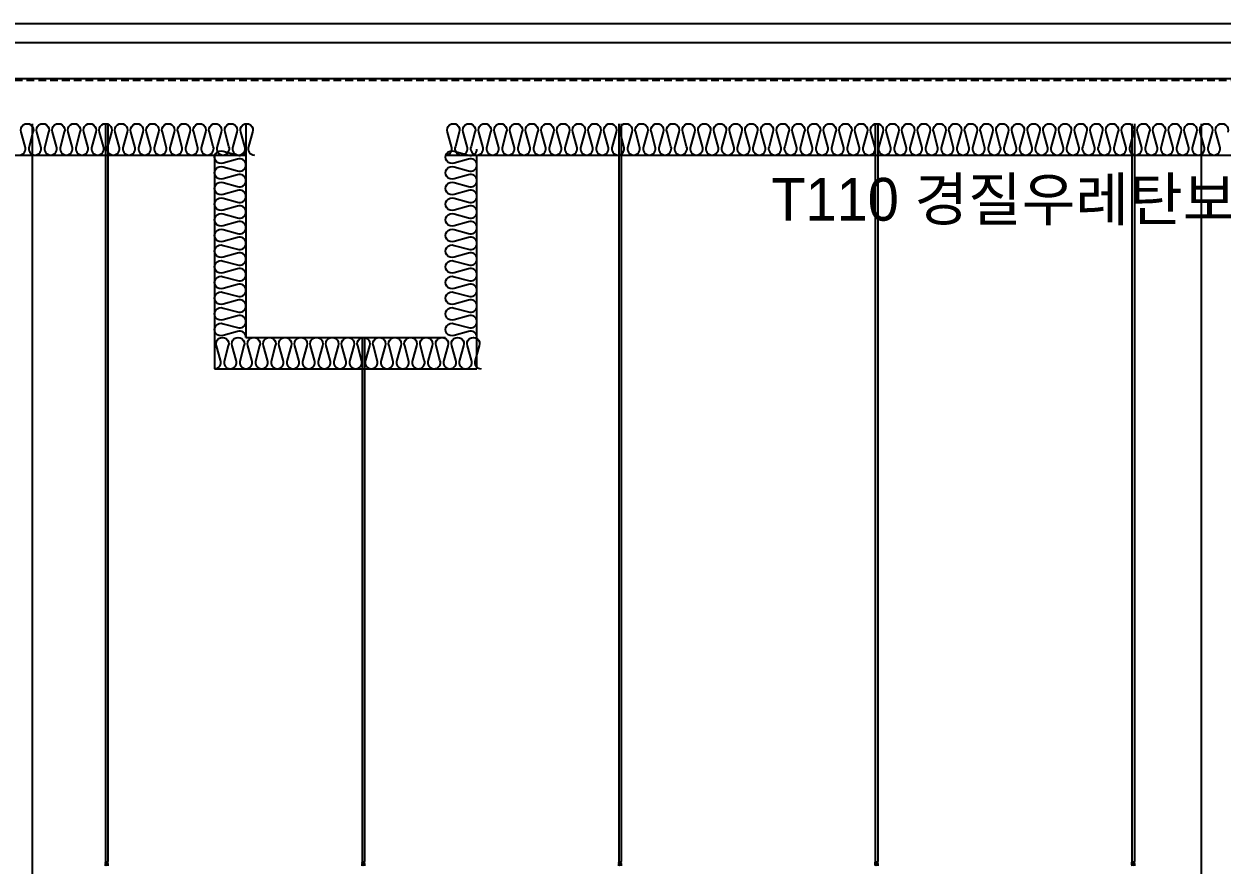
# Model space of a CAD drawing. Header units: millimetres. Extents: x -37526 to 92296, y -340 to 26760.
# Drawn here: x 49672 to 53873, y 14158 to 17110 of the extents above; entities that cross this region are included whole.
import ezdxf
from ezdxf.enums import TextEntityAlignment as Align

# ---------------------------------------------------------------- set-up
doc = ezdxf.new("R2010")
doc.units = ezdxf.units.MM
doc.header["$LTSCALE"] = 60
doc.linetypes.add('HID', pattern=[2.3, 1.5, -0.8])
for name, color, linetype in [('A-ETC-9', 9, 'Continuous'), ('A-FIN', 6, 'Continuous'), ('A-FIN-8', 8, 'Continuous'), ('A-HAT-MATL', 8, 'Continuous'), ('A-HAT-WIREMESH', 9, 'g_mesh'), ('A-WALL-D', 7, 'Continuous'), ('A-WP', 1, 'HID'), ('INSUL', 8, 'Continuous')]:
    doc.layers.add(name, color=color, linetype=linetype)
doc.layers.add('NOPLOT-단열', color=21, linetype='Continuous', plot=False)
doc.styles.add('Gdim', font='Dotum.ttf')
doc.styles.add('Gtx', font='Dotum.ttf')
doc.linetypes.add('g_mesh', pattern='A,10,-0.8,["X",Gdim,S=0.6,R=0,X=-0.15,Y=-0.3],-0.8', length=11.6)

msp = doc.modelspace()

# ---------------------------------------------------------------- linework, layer by layer
at = {"layer": 'A-ETC-9'}
for p, q in [((49957.2, 16760, 0), (49957.2, 14168.7, 0)), ((49966.2, 16760, 0), (49966.2, 14170.5, 0)), ((51757.2, 16760, 0), (51757.2, 14168.7, 0)), ((51766.2, 16760, 0), (51766.2, 14170.5, 0)), ((52657.2, 16760, 0), (52657.2, 14168.7, 0)), ((52666.2, 16760, 0), (52666.2, 14170.5, 0)), ((53557.2, 16760, 0), (53557.2, 14168.7, 0)), ((53566.2, 16760, 0), (53566.2, 14170.5, 0)), ((50857.2, 16010, 0), (50857.2, 14168.7, 0)), ((50866.2, 16010, 0), (50866.2, 14170.5, 0)), ((49956.4, 14167.5, 0), (49967.4, 14169.7, 0)), ((49956.4, 14167.5, 0), (49957.2, 14168.7, 0)), ((49956.4, 14165.5, 0), (49967.4, 14167.7, 0)), ((49956.4, 14167.5, 0), (49957.2, 14166.7, 0)), ((49956.4, 14165.5, 0), (49957.2, 14166.7, 0)), ((49956.4, 14163.5, 0), (49967.4, 14165.6, 0)), ((49956.4, 14165.5, 0), (49957.2, 14164.6, 0)), ((49956.4, 14163.5, 0), (49957.2, 14164.6, 0)), ((49956.4, 14161.4, 0), (49967.4, 14163.6, 0)), ((49956.4, 14163.5, 0), (49957.2, 14162.6, 0)), ((49956.4, 14161.4, 0), (49957.2, 14162.6, 0)), ((49956.4, 14159.4, 0), (49967.4, 14161.6, 0)), ((49956.4, 14161.4, 0), (49957.2, 14160.5, 0)), ((49956.4, 14159.4, 0), (49957.2, 14160.5, 0)), ((49956.4, 14159.4, 0), (49957.2, 14158.5, 0)), ((49957.2, 14168.7, 0), (49966.2, 14170.5, 0)), ((49957.2, 14168.7, 0), (49966.2, 14170.5, 0)), ((49957.2, 14166.7, 0), (49966.2, 14168.5, 0)), ((49957.2, 14166.7, 0), (49966.2, 14168.5, 0)), ((49957.2, 14164.6, 0), (49966.2, 14166.4, 0)), ((49957.2, 14164.6, 0), (49966.2, 14166.4, 0)), ((49957.2, 14162.6, 0), (49966.2, 14164.4, 0)), ((49957.2, 14162.6, 0), (49966.2, 14164.4, 0)), ((49957.2, 14160.5, 0), (49966.2, 14162.3, 0)), ((49957.2, 14160.5, 0), (49966.2, 14162.3, 0)), ((49957.2, 14158.5, 0), (49966.2, 14160.3, 0)), ((49957.2, 14158.5, 0), (49966.2, 14160.3, 0)), ((49961.6, 14158.4, 0), (49967.4, 14159.5, 0)), ((49966.2, 14170.5, 0), (49967.4, 14169.7, 0)), ((49966.2, 14168.5, 0), (49967.4, 14169.7, 0)), ((49966.2, 14168.5, 0), (49967.4, 14167.7, 0)), ((49966.2, 14166.4, 0), (49967.4, 14167.7, 0)), ((49966.2, 14166.4, 0), (49967.4, 14165.6, 0)), ((49966.2, 14164.4, 0), (49967.4, 14165.6, 0)), ((49966.2, 14164.4, 0), (49967.4, 14163.6, 0)), ((49966.2, 14162.3, 0), (49967.4, 14163.6, 0)), ((49966.2, 14162.3, 0), (49967.4, 14161.6, 0)), ((49966.2, 14160.3, 0), (49967.4, 14161.6, 0)), ((49966.2, 14160.3, 0), (49967.4, 14159.5, 0)), ((49966.3, 14158.4, 0), (49967.4, 14159.5, 0)), ((50856.4, 14167.5, 0), (50867.4, 14169.7, 0)), ((50856.4, 14167.5, 0), (50857.2, 14168.7, 0)), ((50856.4, 14165.5, 0), (50867.4, 14167.7, 0)), ((50856.4, 14167.5, 0), (50857.2, 14166.7, 0)), ((50856.4, 14165.5, 0), (50857.2, 14166.7, 0)), ((50856.4, 14163.5, 0), (50867.4, 14165.6, 0)), ((50856.4, 14165.5, 0), (50857.2, 14164.6, 0)), ((50856.4, 14163.5, 0), (50857.2, 14164.6, 0)), ((50856.4, 14161.4, 0), (50867.4, 14163.6, 0)), ((50856.4, 14163.5, 0), (50857.2, 14162.6, 0)), ((50856.4, 14161.4, 0), (50857.2, 14162.6, 0)), ((50856.4, 14159.4, 0), (50867.4, 14161.6, 0)), ((50856.4, 14161.4, 0), (50857.2, 14160.5, 0)), ((50856.4, 14159.4, 0), (50857.2, 14160.5, 0)), ((50856.4, 14159.4, 0), (50857.2, 14158.5, 0)), ((50857.2, 14168.7, 0), (50866.2, 14170.5, 0)), ((50857.2, 14168.7, 0), (50866.2, 14170.5, 0)), ((50857.2, 14166.7, 0), (50866.2, 14168.5, 0)), ((50857.2, 14166.7, 0), (50866.2, 14168.5, 0)), ((50857.2, 14164.6, 0), (50866.2, 14166.4, 0)), ((50857.2, 14164.6, 0), (50866.2, 14166.4, 0)), ((50857.2, 14162.6, 0), (50866.2, 14164.4, 0)), ((50857.2, 14162.6, 0), (50866.2, 14164.4, 0)), ((50857.2, 14160.5, 0), (50866.2, 14162.3, 0)), ((50857.2, 14160.5, 0), (50866.2, 14162.3, 0)), ((50857.2, 14158.5, 0), (50866.2, 14160.3, 0)), ((50857.2, 14158.5, 0), (50866.2, 14160.3, 0)), ((50861.6, 14158.4, 0), (50867.4, 14159.5, 0)), ((50866.2, 14170.5, 0), (50867.4, 14169.7, 0)), ((50866.2, 14168.5, 0), (50867.4, 14169.7, 0)), ((50866.2, 14168.5, 0), (50867.4, 14167.7, 0)), ((50866.2, 14166.4, 0), (50867.4, 14167.7, 0)), ((50866.2, 14166.4, 0), (50867.4, 14165.6, 0)), ((50866.2, 14164.4, 0), (50867.4, 14165.6, 0)), ((50866.2, 14164.4, 0), (50867.4, 14163.6, 0)), ((50866.2, 14162.3, 0), (50867.4, 14163.6, 0)), ((50866.2, 14162.3, 0), (50867.4, 14161.6, 0)), ((50866.2, 14160.3, 0), (50867.4, 14161.6, 0)), ((50866.2, 14160.3, 0), (50867.4, 14159.5, 0)), ((50866.3, 14158.4, 0), (50867.4, 14159.5, 0)), ((51756.4, 14167.5, 0), (51767.4, 14169.7, 0)), ((51756.4, 14167.5, 0), (51757.2, 14168.7, 0)), ((51756.4, 14165.5, 0), (51767.4, 14167.7, 0)), ((51756.4, 14167.5, 0), (51757.2, 14166.7, 0)), ((51756.4, 14165.5, 0), (51757.2, 14166.7, 0)), ((51756.4, 14163.5, 0), (51767.4, 14165.6, 0)), ((51756.4, 14165.5, 0), (51757.2, 14164.6, 0)), ((51756.4, 14163.5, 0), (51757.2, 14164.6, 0)), ((51756.4, 14161.4, 0), (51767.4, 14163.6, 0)), ((51756.4, 14163.5, 0), (51757.2, 14162.6, 0)), ((51756.4, 14161.4, 0), (51757.2, 14162.6, 0)), ((51756.4, 14159.4, 0), (51767.4, 14161.6, 0)), ((51756.4, 14161.4, 0), (51757.2, 14160.5, 0)), ((51756.4, 14159.4, 0), (51757.2, 14160.5, 0)), ((51756.4, 14159.4, 0), (51757.2, 14158.5, 0)), ((51757.2, 14168.7, 0), (51766.2, 14170.5, 0)), ((51757.2, 14168.7, 0), (51766.2, 14170.5, 0)), ((51757.2, 14166.7, 0), (51766.2, 14168.5, 0)), ((51757.2, 14166.7, 0), (51766.2, 14168.5, 0)), ((51757.2, 14164.6, 0), (51766.2, 14166.4, 0)), ((51757.2, 14164.6, 0), (51766.2, 14166.4, 0)), ((51757.2, 14162.6, 0), (51766.2, 14164.4, 0)), ((51757.2, 14162.6, 0), (51766.2, 14164.4, 0)), ((51757.2, 14160.5, 0), (51766.2, 14162.3, 0)), ((51757.2, 14160.5, 0), (51766.2, 14162.3, 0)), ((51757.2, 14158.5, 0), (51766.2, 14160.3, 0)), ((51757.2, 14158.5, 0), (51766.2, 14160.3, 0)), ((51761.6, 14158.4, 0), (51767.4, 14159.5, 0)), ((51766.2, 14170.5, 0), (51767.4, 14169.7, 0)), ((51766.2, 14168.5, 0), (51767.4, 14169.7, 0)), ((51766.2, 14168.5, 0), (51767.4, 14167.7, 0)), ((51766.2, 14166.4, 0), (51767.4, 14167.7, 0)), ((51766.2, 14166.4, 0), (51767.4, 14165.6, 0)), ((51766.2, 14164.4, 0), (51767.4, 14165.6, 0)), ((51766.2, 14164.4, 0), (51767.4, 14163.6, 0)), ((51766.2, 14162.3, 0), (51767.4, 14163.6, 0)), ((51766.2, 14162.3, 0), (51767.4, 14161.6, 0)), ((51766.2, 14160.3, 0), (51767.4, 14161.6, 0)), ((51766.2, 14160.3, 0), (51767.4, 14159.5, 0)), ((51766.3, 14158.4, 0), (51767.4, 14159.5, 0)), ((52656.4, 14167.5, 0), (52667.4, 14169.7, 0)), ((52656.4, 14167.5, 0), (52657.2, 14168.7, 0)), ((52656.4, 14165.5, 0), (52667.4, 14167.7, 0)), ((52656.4, 14167.5, 0), (52657.2, 14166.7, 0)), ((52656.4, 14165.5, 0), (52657.2, 14166.7, 0)), ((52656.4, 14163.5, 0), (52667.4, 14165.6, 0)), ((52656.4, 14165.5, 0), (52657.2, 14164.6, 0)), ((52656.4, 14163.5, 0), (52657.2, 14164.6, 0)), ((52656.4, 14161.4, 0), (52667.4, 14163.6, 0)), ((52656.4, 14163.5, 0), (52657.2, 14162.6, 0)), ((52656.4, 14161.4, 0), (52657.2, 14162.6, 0)), ((52656.4, 14159.4, 0), (52667.4, 14161.6, 0)), ((52656.4, 14161.4, 0), (52657.2, 14160.5, 0)), ((52656.4, 14159.4, 0), (52657.2, 14160.5, 0)), ((52656.4, 14159.4, 0), (52657.2, 14158.5, 0)), ((52657.2, 14168.7, 0), (52666.2, 14170.5, 0)), ((52657.2, 14168.7, 0), (52666.2, 14170.5, 0)), ((52657.2, 14166.7, 0), (52666.2, 14168.5, 0)), ((52657.2, 14166.7, 0), (52666.2, 14168.5, 0)), ((52657.2, 14164.6, 0), (52666.2, 14166.4, 0)), ((52657.2, 14164.6, 0), (52666.2, 14166.4, 0)), ((52657.2, 14162.6, 0), (52666.2, 14164.4, 0)), ((52657.2, 14162.6, 0), (52666.2, 14164.4, 0)), ((52657.2, 14160.5, 0), (52666.2, 14162.3, 0)), ((52657.2, 14160.5, 0), (52666.2, 14162.3, 0)), ((52657.2, 14158.5, 0), (52666.2, 14160.3, 0)), ((52657.2, 14158.5, 0), (52666.2, 14160.3, 0)), ((52661.6, 14158.4, 0), (52667.4, 14159.5, 0)), ((52666.2, 14170.5, 0), (52667.4, 14169.7, 0)), ((52666.2, 14168.5, 0), (52667.4, 14169.7, 0)), ((52666.2, 14168.5, 0), (52667.4, 14167.7, 0)), ((52666.2, 14166.4, 0), (52667.4, 14167.7, 0)), ((52666.2, 14166.4, 0), (52667.4, 14165.6, 0)), ((52666.2, 14164.4, 0), (52667.4, 14165.6, 0)), ((52666.2, 14164.4, 0), (52667.4, 14163.6, 0)), ((52666.2, 14162.3, 0), (52667.4, 14163.6, 0)), ((52666.2, 14162.3, 0), (52667.4, 14161.6, 0)), ((52666.2, 14160.3, 0), (52667.4, 14161.6, 0)), ((52666.2, 14160.3, 0), (52667.4, 14159.5, 0)), ((52666.3, 14158.4, 0), (52667.4, 14159.5, 0)), ((53556.4, 14167.5, 0), (53567.4, 14169.7, 0)), ((53556.4, 14167.5, 0), (53557.2, 14168.7, 0)), ((53556.4, 14165.5, 0), (53567.4, 14167.7, 0)), ((53556.4, 14167.5, 0), (53557.2, 14166.7, 0)), ((53556.4, 14165.5, 0), (53557.2, 14166.7, 0)), ((53556.4, 14163.5, 0), (53567.4, 14165.6, 0)), ((53556.4, 14165.5, 0), (53557.2, 14164.6, 0)), ((53556.4, 14163.5, 0), (53557.2, 14164.6, 0)), ((53556.4, 14161.4, 0), (53567.4, 14163.6, 0)), ((53556.4, 14163.5, 0), (53557.2, 14162.6, 0)), ((53556.4, 14161.4, 0), (53557.2, 14162.6, 0)), ((53556.4, 14159.4, 0), (53567.4, 14161.6, 0)), ((53556.4, 14161.4, 0), (53557.2, 14160.5, 0)), ((53556.4, 14159.4, 0), (53557.2, 14160.5, 0)), ((53556.4, 14159.4, 0), (53557.2, 14158.5, 0)), ((53557.2, 14168.7, 0), (53566.2, 14170.5, 0)), ((53557.2, 14168.7, 0), (53566.2, 14170.5, 0)), ((53557.2, 14166.7, 0), (53566.2, 14168.5, 0)), ((53557.2, 14166.7, 0), (53566.2, 14168.5, 0)), ((53557.2, 14164.6, 0), (53566.2, 14166.4, 0)), ((53557.2, 14164.6, 0), (53566.2, 14166.4, 0)), ((53557.2, 14162.6, 0), (53566.2, 14164.4, 0)), ((53557.2, 14162.6, 0), (53566.2, 14164.4, 0)), ((53557.2, 14160.5, 0), (53566.2, 14162.3, 0)), ((53557.2, 14160.5, 0), (53566.2, 14162.3, 0)), ((53557.2, 14158.5, 0), (53566.2, 14160.3, 0)), ((53557.2, 14158.5, 0), (53566.2, 14160.3, 0)), ((53561.6, 14158.4, 0), (53567.4, 14159.5, 0)), ((53566.2, 14170.5, 0), (53567.4, 14169.7, 0)), ((53566.2, 14168.5, 0), (53567.4, 14169.7, 0)), ((53566.2, 14168.5, 0), (53567.4, 14167.7, 0)), ((53566.2, 14166.4, 0), (53567.4, 14167.7, 0)), ((53566.2, 14166.4, 0), (53567.4, 14165.6, 0)), ((53566.2, 14164.4, 0), (53567.4, 14165.6, 0)), ((53566.2, 14164.4, 0), (53567.4, 14163.6, 0)), ((53566.2, 14162.3, 0), (53567.4, 14163.6, 0)), ((53566.2, 14162.3, 0), (53567.4, 14161.6, 0)), ((53566.2, 14160.3, 0), (53567.4, 14161.6, 0)), ((53566.2, 14160.3, 0), (53567.4, 14159.5, 0)), ((53566.3, 14158.4, 0), (53567.4, 14159.5, 0)), ((49969.2, 14158.4, 0), (49954.2, 14158.4, 0)), ((50869.2, 14158.4, 0), (50854.2, 14158.4, 0)), ((51769.2, 14158.4, 0), (51754.2, 14158.4, 0)), ((52669.2, 14158.4, 0), (52654.2, 14158.4, 0)), ((53569.2, 14158.4, 0), (53554.2, 14158.4, 0))]:
    msp.add_line(p, q, dxfattribs=at)
at = {"layer": 'A-FIN'}
msp.add_line((54775.5, 17110), (39568, 17110), dxfattribs=at)
at = {"layer": 'A-FIN-8'}
msp.add_line((39168.2, 16918), (54775.5, 16918), dxfattribs=at)
at = {"layer": 'A-HAT-MATL', "elevation": 0}
for points in [[(49655, 16650, 0.524856), (49675.6, 16679.8), (49661.9, 16730.2, -1.449198), (49703.1, 16730.2), (49689.4, 16679.8, 0.524856), (49710, 16650, 0.524856), (49730.6, 16679.8), (49716.9, 16730.2, -1.449198), (49758.1, 16730.2), (49744.4, 16679.8, 0.524856), (49765, 16650, 0.524856), (49785.6, 16679.8), (49771.9, 16730.2, -1.449198), (49813.1, 16730.2), (49799.4, 16679.8, 0.524856), (49820, 16650, 0.524856), (49840.6, 16679.8), (49826.9, 16730.2, -1.449198), (49868.1, 16730.2), (49854.4, 16679.8, 0.524856), (49875, 16650, 0.524856), (49895.6, 16679.8), (49881.9, 16730.2, -1.449198), (49923.1, 16730.2), (49909.4, 16679.8, 0.524856), (49930, 16650, 0.524856), (49950.6, 16679.8), (49936.9, 16730.2, -1.449198), (49978.1, 16730.2), (49964.4, 16679.8, 0.524856), (49985, 16650, 0.524856), (50005.6, 16679.8), (49991.9, 16730.2, -1.449198), (50033.1, 16730.2), (50019.4, 16679.8, 0.524856), (50040, 16650, 0.524856), (50060.6, 16679.8), (50046.9, 16730.2, -1.449198), (50088.1, 16730.2), (50074.4, 16679.8, 0.524856), (50095, 16650, 0.524856), (50115.6, 16679.8), (50101.9, 16730.2, -1.449198), (50143.1, 16730.2), (50129.4, 16679.8, 0.524856), (50150, 16650, 0.524856), (50170.6, 16679.8), (50156.9, 16730.2, -1.449198), (50198.1, 16730.2), (50184.4, 16679.8, 0.524856), (50205, 16650, 0.524856), (50225.6, 16679.8), (50211.9, 16730.2, -1.449198), (50253.1, 16730.2), (50239.4, 16679.8, 0.524856), (50260, 16650, 0.524856), (50280.6, 16679.8), (50266.9, 16730.2, -1.449198), (50308.1, 16730.2), (50294.4, 16679.8, 0.524856), (50315, 16650, 0.524856), (50335.6, 16679.8), (50321.9, 16730.2, -1.449198), (50363.1, 16730.2), (50349.4, 16679.8, 0.524856), (50370, 16650, 0.524856), (50390.6, 16679.8), (50376.9, 16730.2, -1.449198), (50418.1, 16730.2), (50404.4, 16679.8, 0.524856), (50425, 16650, 0.524856), (50445.6, 16679.8), (50431.9, 16730.2, -1.449198), (50473.1, 16730.2), (50459.4, 16679.8, 0.524856), (50480, 16650)], [(51150, 16650, 0.524856), (51170.6, 16679.8), (51156.9, 16730.2, -1.449198), (51198.1, 16730.2), (51184.4, 16679.8, 0.524856), (51205, 16650, 0.524856), (51225.6, 16679.8), (51211.9, 16730.2, -1.449198), (51253.1, 16730.2), (51239.4, 16679.8, 0.524856), (51260, 16650, 0.524856), (51280.6, 16679.8), (51266.9, 16730.2, -1.449198), (51308.1, 16730.2), (51294.4, 16679.8, 0.524856), (51315, 16650, 0.524856), (51335.6, 16679.8), (51321.9, 16730.2, -1.449198), (51363.1, 16730.2), (51349.4, 16679.8, 0.524856), (51370, 16650, 0.524856), (51390.6, 16679.8), (51376.9, 16730.2, -1.449198), (51418.1, 16730.2), (51404.4, 16679.8, 0.524856), (51425, 16650, 0.524856), (51445.6, 16679.8), (51431.9, 16730.2, -1.449198), (51473.1, 16730.2), (51459.4, 16679.8, 0.524856), (51480, 16650, 0.524856), (51500.6, 16679.8), (51486.9, 16730.2, -1.449198), (51528.1, 16730.2), (51514.4, 16679.8, 0.524856), (51535, 16650, 0.524856), (51555.6, 16679.8), (51541.9, 16730.2, -1.449198), (51583.1, 16730.2), (51569.4, 16679.8, 0.524856), (51590, 16650, 0.524856), (51610.6, 16679.8), (51596.9, 16730.2, -1.449198), (51638.1, 16730.2), (51624.4, 16679.8, 0.524856), (51645, 16650, 0.524856), (51665.6, 16679.8), (51651.9, 16730.2, -1.449198), (51693.1, 16730.2), (51679.4, 16679.8, 0.524856), (51700, 16650, 0.524856), (51720.6, 16679.8), (51706.9, 16730.2, -1.449198), (51748.1, 16730.2), (51734.4, 16679.8, 0.524856), (51755, 16650, 0.524856), (51775.6, 16679.8), (51761.9, 16730.2, -1.449198), (51803.1, 16730.2), (51789.4, 16679.8, 0.524856), (51810, 16650, 0.524856), (51830.6, 16679.8), (51816.9, 16730.2, -1.449198), (51858.1, 16730.2), (51844.4, 16679.8, 0.524856), (51865, 16650, 0.524856), (51885.6, 16679.8), (51871.9, 16730.2, -1.449198), (51913.1, 16730.2), (51899.4, 16679.8, 0.524856), (51920, 16650, 0.524856), (51940.6, 16679.8), (51926.9, 16730.2, -1.449198), (51968.1, 16730.2), (51954.4, 16679.8, 0.524856), (51975, 16650, 0.524856), (51995.6, 16679.8), (51981.9, 16730.2, -1.449198), (52023.1, 16730.2), (52009.4, 16679.8, 0.524856), (52030, 16650, 0.524856), (52050.6, 16679.8), (52036.9, 16730.2, -1.449198), (52078.1, 16730.2), (52064.4, 16679.8, 0.524856), (52085, 16650, 0.524856), (52105.6, 16679.8), (52091.9, 16730.2, -1.449198), (52133.1, 16730.2), (52119.4, 16679.8, 0.524856), (52140, 16650, 0.524856), (52160.6, 16679.8), (52146.9, 16730.2, -1.449198), (52188.1, 16730.2), (52174.4, 16679.8, 0.524856), (52195, 16650, 0.524856), (52215.6, 16679.8), (52201.9, 16730.2, -1.449198), (52243.1, 16730.2), (52229.4, 16679.8, 0.524856), (52250, 16650, 0.524856), (52270.6, 16679.8), (52256.9, 16730.2, -1.449198), (52298.1, 16730.2), (52284.4, 16679.8, 0.524856), (52305, 16650, 0.524856), (52325.6, 16679.8), (52311.9, 16730.2, -1.449198), (52353.1, 16730.2), (52339.4, 16679.8, 0.524856), (52360, 16650, 0.524856), (52380.6, 16679.8), (52366.9, 16730.2, -1.449198), (52408.1, 16730.2), (52394.4, 16679.8, 0.524856), (52415, 16650, 0.524856), (52435.6, 16679.8), (52421.9, 16730.2, -1.449198), (52463.1, 16730.2), (52449.4, 16679.8, 0.524856), (52470, 16650, 0.524856), (52490.6, 16679.8), (52476.9, 16730.2, -1.449198), (52518.1, 16730.2), (52504.4, 16679.8, 0.524856), (52525, 16650, 0.524856), (52545.6, 16679.8), (52531.9, 16730.2, -1.449198), (52573.1, 16730.2), (52559.4, 16679.8, 0.524856), (52580, 16650, 0.524856), (52600.6, 16679.8), (52586.9, 16730.2, -1.449198), (52628.1, 16730.2), (52614.4, 16679.8, 0.524856), (52635, 16650, 0.524856), (52655.6, 16679.8), (52641.9, 16730.2, -1.449198), (52683.1, 16730.2), (52669.4, 16679.8, 0.524856), (52690, 16650, 0.524856), (52710.6, 16679.8), (52696.9, 16730.2, -1.449198), (52738.1, 16730.2), (52724.4, 16679.8, 0.524856), (52745, 16650, 0.524856), (52765.6, 16679.8), (52751.9, 16730.2, -1.449198), (52793.1, 16730.2), (52779.4, 16679.8, 0.524856), (52800, 16650, 0.524856), (52820.6, 16679.8), (52806.9, 16730.2, -1.449198), (52848.1, 16730.2), (52834.4, 16679.8, 0.524856), (52855, 16650, 0.524856), (52875.6, 16679.8), (52861.9, 16730.2, -1.449198), (52903.1, 16730.2), (52889.4, 16679.8, 0.524856), (52910, 16650, 0.524856), (52930.6, 16679.8), (52916.9, 16730.2, -1.449198), (52958.1, 16730.2), (52944.4, 16679.8, 0.524856), (52965, 16650, 0.524856), (52985.6, 16679.8), (52971.9, 16730.2, -1.449198), (53013.1, 16730.2), (52999.4, 16679.8, 0.524856), (53020, 16650, 0.524856), (53040.6, 16679.8), (53026.9, 16730.2, -1.449198), (53068.1, 16730.2), (53054.4, 16679.8, 0.524856), (53075, 16650, 0.524856), (53095.6, 16679.8), (53081.9, 16730.2, -1.449198), (53123.1, 16730.2), (53109.4, 16679.8, 0.524856), (53130, 16650, 0.524856), (53150.6, 16679.8), (53136.9, 16730.2, -1.449198), (53178.1, 16730.2), (53164.4, 16679.8, 0.524856), (53185, 16650, 0.524856), (53205.6, 16679.8), (53191.9, 16730.2, -1.449198), (53233.1, 16730.2), (53219.4, 16679.8, 0.524856), (53240, 16650, 0.524856), (53260.6, 16679.8), (53246.9, 16730.2, -1.449198), (53288.1, 16730.2), (53274.4, 16679.8, 0.524856), (53295, 16650, 0.524856), (53315.6, 16679.8), (53301.9, 16730.2, -1.449198), (53343.1, 16730.2), (53329.4, 16679.8, 0.524856), (53350, 16650, 0.524856), (53370.6, 16679.8), (53356.9, 16730.2, -1.449198), (53398.1, 16730.2), (53384.4, 16679.8, 0.524856), (53405, 16650, 0.524856), (53425.6, 16679.8), (53411.9, 16730.2, -1.449198), (53453.1, 16730.2), (53439.4, 16679.8, 0.524856), (53460, 16650, 0.524856), (53480.6, 16679.8), (53466.9, 16730.2, -1.449198), (53508.1, 16730.2), (53494.4, 16679.8, 0.524856), (53515, 16650, 0.524856), (53535.6, 16679.8), (53521.9, 16730.2, -1.449198), (53563.1, 16730.2), (53549.4, 16679.8, 0.524856), (53570, 16650, 0.524856), (53590.6, 16679.8), (53576.9, 16730.2, -1.449198), (53618.1, 16730.2), (53604.4, 16679.8, 0.524856), (53625, 16650, 0.524856), (53645.6, 16679.8), (53631.9, 16730.2, -1.449198), (53673.1, 16730.2), (53659.4, 16679.8, 0.524856), (53680, 16650, 0.524856), (53700.6, 16679.8), (53686.9, 16730.2, -1.449198), (53728.1, 16730.2), (53714.4, 16679.8, 0.524856), (53735, 16650, 0.524856), (53755.6, 16679.8), (53741.9, 16730.2, -1.449198), (53783.1, 16730.2), (53769.4, 16679.8, 0.524856), (53790, 16650, 0.524856), (53810.6, 16679.8), (53796.9, 16730.2, -1.449198), (53838.1, 16730.2), (53824.4, 16679.8, 0.524856), (53845, 16650, 0.524856), (53865.6, 16679.8), (53851.9, 16730.2, -1.449198), (53893.1, 16730.2)], [(50450, 16010, 0.524856), (50420.2, 16030.6), (50369.8, 16016.9, -1.449198), (50369.8, 16058.1), (50420.2, 16044.4, 0.524856), (50450, 16065, 0.524856), (50420.2, 16085.6), (50369.8, 16071.9, -1.449198), (50369.8, 16113.1), (50420.2, 16099.4, 0.524856), (50450, 16120, 0.524856), (50420.2, 16140.6), (50369.8, 16126.9, -1.449198), (50369.8, 16168.1), (50420.2, 16154.4, 0.524856), (50450, 16175, 0.524856), (50420.2, 16195.6), (50369.8, 16181.9, -1.449198), (50369.8, 16223.1), (50420.2, 16209.4, 0.524856), (50450, 16230, 0.524856), (50420.2, 16250.6), (50369.8, 16236.9, -1.449198), (50369.8, 16278.1), (50420.2, 16264.4, 0.524856), (50450, 16285, 0.524856), (50420.2, 16305.6), (50369.8, 16291.9, -1.449198), (50369.8, 16333.1), (50420.2, 16319.4, 0.524856), (50450, 16340, 0.524856), (50420.2, 16360.6), (50369.8, 16346.9, -1.449198), (50369.8, 16388.1), (50420.2, 16374.4, 0.524856), (50450, 16395, 0.524856), (50420.2, 16415.6), (50369.8, 16401.9, -1.449198), (50369.8, 16443.1), (50420.2, 16429.4, 0.524856), (50450, 16450, 0.524856), (50420.2, 16470.6), (50369.8, 16456.9, -1.449198), (50369.8, 16498.1), (50420.2, 16484.4, 0.524856), (50450, 16505, 0.524856), (50420.2, 16525.6), (50369.8, 16511.9, -1.449198), (50369.8, 16553.1), (50420.2, 16539.4, 0.524856), (50450, 16560, 0.524856), (50420.2, 16580.6), (50369.8, 16566.9, -1.449198), (50369.8, 16608.1), (50420.2, 16594.4, 0.524856), (50450, 16615, 0.524856), (50420.2, 16635.6), (50369.8, 16621.9, -1.449198), (50369.8, 16663.1), (50420.2, 16649.4, 0.524856), (50450, 16670)], [(51260, 16010, 0.524856), (51230.2, 16030.6), (51179.8, 16016.9, -1.449198), (51179.8, 16058.1), (51230.2, 16044.4, 0.524856), (51260, 16065, 0.524856), (51230.2, 16085.6), (51179.8, 16071.9, -1.449198), (51179.8, 16113.1), (51230.2, 16099.4, 0.524856), (51260, 16120, 0.524856), (51230.2, 16140.6), (51179.8, 16126.9, -1.449198), (51179.8, 16168.1), (51230.2, 16154.4, 0.524856), (51260, 16175, 0.524856), (51230.2, 16195.6), (51179.8, 16181.9, -1.449198), (51179.8, 16223.1), (51230.2, 16209.4, 0.524856), (51260, 16230, 0.524856), (51230.2, 16250.6), (51179.8, 16236.9, -1.449198), (51179.8, 16278.1), (51230.2, 16264.4, 0.524856), (51260, 16285, 0.524856), (51230.2, 16305.6), (51179.8, 16291.9, -1.449198), (51179.8, 16333.1), (51230.2, 16319.4, 0.524856), (51260, 16340, 0.524856), (51230.2, 16360.6), (51179.8, 16346.9, -1.449198), (51179.8, 16388.1), (51230.2, 16374.4, 0.524856), (51260, 16395, 0.524856), (51230.2, 16415.6), (51179.8, 16401.9, -1.449198), (51179.8, 16443.1), (51230.2, 16429.4, 0.524856), (51260, 16450, 0.524856), (51230.2, 16470.6), (51179.8, 16456.9, -1.449198), (51179.8, 16498.1), (51230.2, 16484.4, 0.524856), (51260, 16505, 0.524856), (51230.2, 16525.6), (51179.8, 16511.9, -1.449198), (51179.8, 16553.1), (51230.2, 16539.4, 0.524856), (51260, 16560, 0.524856), (51230.2, 16580.6), (51179.8, 16566.9, -1.449198), (51179.8, 16608.1), (51230.2, 16594.4, 0.524856), (51260, 16615, 0.524856), (51230.2, 16635.6), (51179.8, 16621.9, -1.449198), (51179.8, 16663.1), (51230.2, 16649.4, 0.524856), (51260, 16670)], [(50340, 15900, 0.524856), (50360.6, 15929.8), (50346.9, 15980.2, -1.449198), (50388.1, 15980.2), (50374.4, 15929.8, 0.524856), (50395, 15900, 0.524856), (50415.6, 15929.8), (50401.9, 15980.2, -1.449198), (50443.1, 15980.2), (50429.4, 15929.8, 0.524856), (50450, 15900, 0.524856), (50470.6, 15929.8), (50456.9, 15980.2, -1.449198), (50498.1, 15980.2), (50484.4, 15929.8, 0.524856), (50505, 15900, 0.524856), (50525.6, 15929.8), (50511.9, 15980.2, -1.449198), (50553.1, 15980.2), (50539.4, 15929.8, 0.524856), (50560, 15900, 0.524856), (50580.6, 15929.8), (50566.9, 15980.2, -1.449198), (50608.1, 15980.2), (50594.4, 15929.8, 0.524856), (50615, 15900, 0.524856), (50635.6, 15929.8), (50621.9, 15980.2, -1.449198), (50663.1, 15980.2), (50649.4, 15929.8, 0.524856), (50670, 15900, 0.524856), (50690.6, 15929.8), (50676.9, 15980.2, -1.449198), (50718.1, 15980.2), (50704.4, 15929.8, 0.524856), (50725, 15900, 0.524856), (50745.6, 15929.8), (50731.9, 15980.2, -1.449198), (50773.1, 15980.2), (50759.4, 15929.8, 0.524856), (50780, 15900, 0.524856), (50800.6, 15929.8), (50786.9, 15980.2, -1.449198), (50828.1, 15980.2), (50814.4, 15929.8, 0.524856), (50835, 15900, 0.524856), (50855.6, 15929.8), (50841.9, 15980.2, -1.449198), (50883.1, 15980.2), (50869.4, 15929.8, 0.524856), (50890, 15900, 0.524856), (50910.6, 15929.8), (50896.9, 15980.2, -1.449198), (50938.1, 15980.2), (50924.4, 15929.8, 0.524856), (50945, 15900, 0.524856), (50965.6, 15929.8), (50951.9, 15980.2, -1.449198), (50993.1, 15980.2), (50979.4, 15929.8, 0.524856), (51000, 15900, 0.524856), (51020.6, 15929.8), (51006.9, 15980.2, -1.449198), (51048.1, 15980.2), (51034.4, 15929.8, 0.524856), (51055, 15900, 0.524856), (51075.6, 15929.8), (51061.9, 15980.2, -1.449198), (51103.1, 15980.2), (51089.4, 15929.8, 0.524856), (51110, 15900, 0.524856), (51130.6, 15929.8), (51116.9, 15980.2, -1.449198), (51158.1, 15980.2), (51144.4, 15929.8, 0.524856), (51165, 15900, 0.524856), (51185.6, 15929.8), (51171.9, 15980.2, -1.449198), (51213.1, 15980.2), (51199.4, 15929.8, 0.524856), (51220, 15900, 0.524856), (51240.6, 15929.8), (51226.9, 15980.2, -1.449198), (51268.1, 15980.2), (51254.4, 15929.8, 0.524856), (51275, 15900)]]:
    msp.add_lwpolyline(points, format="xyb", dxfattribs=at)
at = {"layer": 'A-HAT-WIREMESH', "ltscale": 0.6}
msp.add_line((54775.5, 17043.4), (39650, 17043.4), dxfattribs=at)
at = {"layer": 'A-WALL-D'}
for p, q in [((49700, 16760, 0), (49700, 11110)), ((53800, 16760), (53800, 11110))]:
    msp.add_line(p, q, dxfattribs=at)
at = {"layer": 'A-WP', "ltscale": 0.3}
msp.add_line((39165.1, 16913), (54775.5, 16913), dxfattribs=at)
at = {"layer": 'INSUL'}
for p, q in [((50450, 16760), (50450, 16010)), ((46300, 16650), (50450, 16650)), ((50340, 16650), (50340, 15900)), ((51150, 16650), (54775.5, 16650)), ((51260, 15900), (51260, 16650)), ((50450, 16010), (51150, 16010)), ((50340, 15900), (51260, 15900))]:
    msp.add_line(p, q, dxfattribs=at)

# ---------------------------------------------------------------- texts
at = {"layer": 'NOPLOT-단열', "style": 'Gtx'}
msp.add_text('T110 경질우레탄보드', height=150, dxfattribs=at).set_placement((52292.5, 16494.7), align=Align.MIDDLE_LEFT)

doc.saveas('drawing.dxf')
